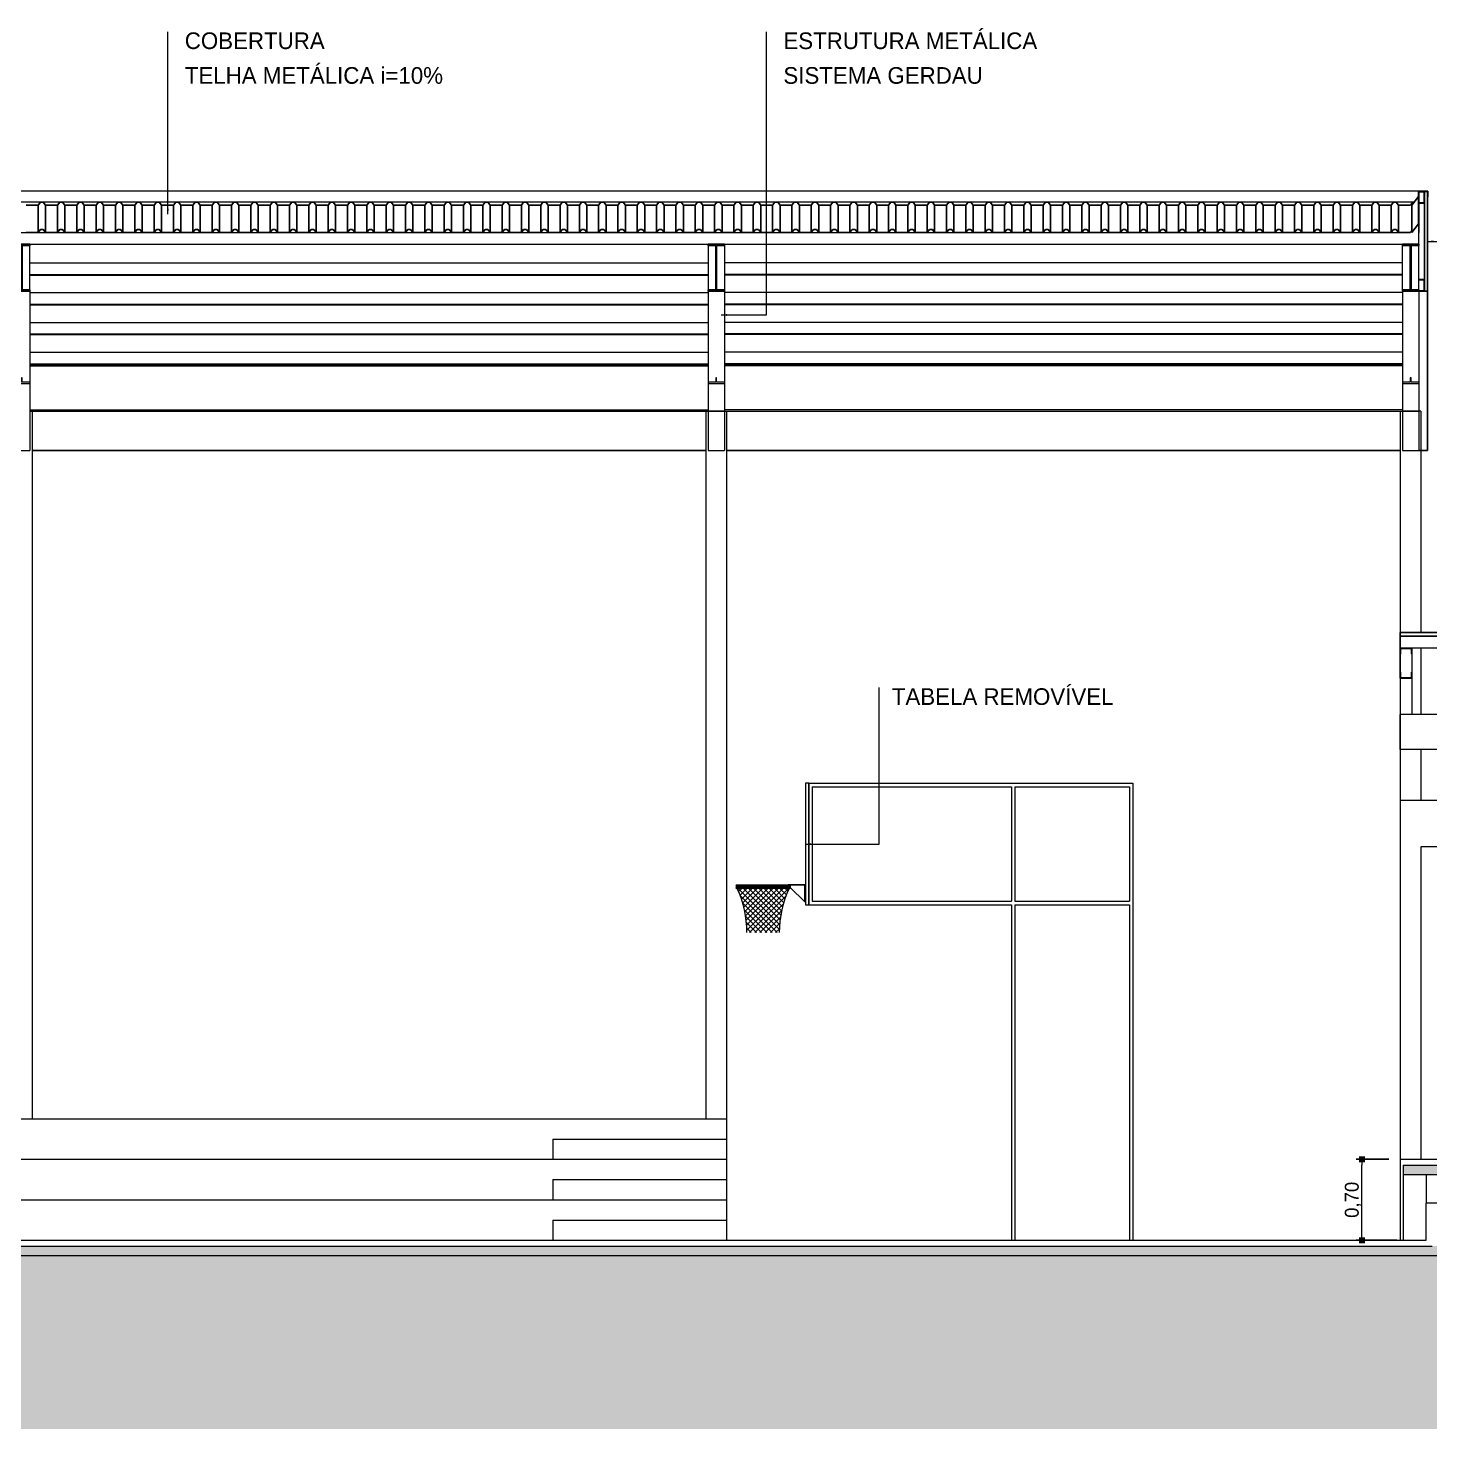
# Model space of a CAD drawing. Header units: millimetres. Extents: x 3006 to 6000, y 1661 to 3774.
# Drawn here: x 3926.74 to 3938.85, y 1769.83 to 1781.94 of the extents above; entities that cross this region are included whole.
import ezdxf

# ---------------------------------------------------------------- set-up
doc = ezdxf.new("R2010")
doc.units = ezdxf.units.MM
doc.header["$LTSCALE"] = 10
doc.linetypes.add('TT3', pattern=[0.25, 0.125, -0.125])
for name, color, linetype, lineweight in [('.10', 200, 'Continuous', 9), ('.10 ultra fina', 240, 'Continuous', 5), ('.15', 150, 'Continuous', 15), ('.25', 70, 'Continuous', 25), ('COTAS', 230, 'Continuous', 15), ('MARCAÇÕES', 230, 'Continuous', 15)]:
    doc.layers.add(name, color=color, linetype=linetype, lineweight=lineweight)
for name, color, linetype in [('.20 hachura', 185, 'Continuous'), ('ARQ-COB-VIS', 213, 'Continuous'), ('ARQ-HTC-CON', 251, 'Continuous'), ('ARQ-STR-MET-PRJ', 8, 'TT3'), ('Escrita', 34, 'Continuous')]:
    doc.layers.add(name, color=color, linetype=linetype)
doc.styles.add('Texto Wilian', font='himalaya.ttf')
doc.dimstyles.new('Cota 1-75 Exter WMJ', dxfattribs={"dimtxt": 0.12, "dimasz": 0.05, "dimexe": 0.05, "dimexo": 0.1, "dimgap": 0.002, "dimtad": 1, "dimzin": 1, "dimtxsty": 'Texto Wilian', "dimblk": 'BOXFILLED', "dimcen": 2.5, "dimclrd": 230, "dimclre": 230, "dimclrt": 104, "dimazin": 0, "dimtfac": 1, "dimtix": 1, "dimtmove": 0, "dimatfit": 3, "dimfxl": 0.3, "dimfxlon": 1, "dimlwd": 20, "dimarcsym": 1})

# ---------------------------------------------------------------- blocks, each defined once
blk = doc.blocks.new('_BoxFilled')
at = {"color": 0, "linetype": 'ByBlock', "lineweight": -2}
blk.add_line((-0.5, 0), (-1, 0), dxfattribs=at)
at = {"color": 0, "linetype": 'ByBlock'}
blk.add_solid([(-0.5, 0.5), (0.5, 0.5), (-0.5, -0.5), (0.5, -0.5)], dxfattribs=at)
blk = doc.blocks.new('*D517')
at = {"layer": 'COTAS', "color": 230, "lineweight": -2, "transparency": 16777216}
for p, q in [((3938.495, 1772.161), (3938.214, 1772.161)), ((3938.564, 1771.461), (3938.214, 1771.461))]:
    blk.add_line(p, q, dxfattribs=at)
at = {"layer": 'COTAS', "color": 230, "linetype": 'Continuous', "lineweight": 20, "transparency": 16777216}
blk.add_line((3938.264, 1771.511), (3938.264, 1772.111), dxfattribs=at)
at = {"layer": 'Defpoints', "color": 0, "transparency": 16777216}
for p in [(3938.264, 1772.161), (3938.595, 1772.161), (3938.82, 1771.461)]:
    blk.add_point(p, dxfattribs=at)
at = {"layer": 'COTAS', "color": 230, "lineweight": 20, "transparency": 16777216, "xscale": 0.05, "yscale": 0.05, "zscale": 0.05}
for p, rotation in [((3938.264, 1772.161), 90), ((3938.264, 1771.461), 270)]:
    blk.add_blockref('_BoxFilled', p, dxfattribs=dict(at, rotation=rotation))
at = {"layer": 'COTAS', "color": 104, "transparency": 16777216, "insert": (3938.187, 1771.811), "char_height": 0.12, "attachment_point": 5, "rotation": 90, "style": 'Texto Wilian'}
blk.add_mtext('0,70', dxfattribs=at)

msp = doc.modelspace()

# ---------------------------------------------------------------- hatches: boundary and pattern name
at = {"layer": '.10 ultra fina', "lineweight": 5}
h = msp.add_hatch(dxfattribs=at)
h.set_pattern_fill('ANSI37', color=240, scale=0.01, style=0)
h.set_pattern_definition([(45, (3831.413302, 1702.465674), (-0.02245064, 0.02245064), []), (135, (3831.413302, 1702.465674), (-0.02245064, -0.02245064), [])])
h.paths.add_polyline_path([(3933.315, 1774.502), (3933.09, 1774.502), (3933.09, 1774.121), (3933.23, 1774.121, -0.110074)])
h.paths.add_polyline_path([(3933.09, 1774.502), (3932.865, 1774.502, -0.110074), (3932.95, 1774.121), (3933.09, 1774.121)])
at = {"layer": '.20 hachura', "true_color": 0xc2a3a3}
h = msp.add_hatch(dxfattribs=at)
h.set_pattern_fill('EARTH', color=253, scale=0.1)
h.set_pattern_definition([(0, (0, -0.45), (0.635, 0.635), [0.635, -0.635]), (0, (0, -0.2119), (0.635, 0.635), [0.635, -0.635]), (0, (0, 0.02625), (0.635, 0.635), [0.635, -0.635]), (90, (0.0794, 0.1056), (-0.635, 0.635), [0.635, -0.635]), (90, (0.3175, 0.1056), (-0.635, 0.635), [0.635, -0.635]), (90, (0.5556, 0.1056), (-0.635, 0.635), [0.635, -0.635])])
h.paths.add_polyline_path([(3960.071, 1769.831), (3960.071, 1771.781), (3957.677, 1771.781), (3956.141, 1771.781), (3956.141, 1773.211), (3954.965, 1773.211), (3954.965, 1773.466), (3954.655, 1773.466), (3954.655, 1773.116), (3953.831, 1773.116), (3953.831, 1772.766), (3953, 1772.766), (3953, 1772.416), (3952.163, 1772.416), (3952.163, 1772.066), (3951.313, 1772.066), (3951.313, 1771.716), (3950.445, 1771.716), (3950.445, 1771.331), (3947.715, 1771.331), (3947.715, 1771.651), (3938.95, 1771.651), (3938.95, 1771.331), (3897.595, 1771.331), (3897.595, 1769.831)])
at = {"layer": 'ARQ-HTC-CON'}
for points in [[(3938.62, 1772.111), (3938.62, 1772.031), (3948.035, 1772.031), (3948.035, 1772.111)], [(3897.595, 1771.411), (3897.595, 1771.331), (3938.95, 1771.331), (3938.95, 1771.411)]]:
    msp.add_hatch(color=256, dxfattribs=at).paths.add_polyline_path(points)

# ---------------------------------------------------------------- linework, layer by layer
at = {"layer": '.10', "color": 200, "lineweight": 9}
for p, q in [((3938.595, 1772.161), (3948.06, 1772.161)), ((3938.595, 1772.161), (3938.595, 1771.461)), ((3938.62, 1772.111), (3948.035, 1772.111)), ((3938.62, 1772.111), (3938.62, 1772.031)), ((3938.62, 1772.031), (3938.62, 1771.461)), ((3938.62, 1772.031), (3948.035, 1772.031)), ((3938.82, 1772.031), (3938.82, 1771.781)), ((3947.835, 1771.781), (3938.82, 1771.781)), ((3938.82, 1771.461), (3938.82, 1771.781)), ((3897.595, 1771.461), (3938.82, 1771.461)), ((3897.595, 1771.411), (3938.87, 1771.411)), ((3897.595, 1771.331), (3938.95, 1771.331))]:
    msp.add_line(p, q, dxfattribs=at)
at = {"layer": '.10 ultra fina', "color": 240, "lineweight": 5}
for p, q in [((3938.753, 1780.527), (3902.617, 1780.527)), ((3938.713, 1780.432), (3902.655, 1780.432)), ((3933.32, 1774.521), (3932.86, 1774.521)), ((3933.325, 1774.531), (3933.325, 1774.511)), ((3933.32, 1774.512), (3932.86, 1774.512)), ((3933.32, 1774.502), (3932.86, 1774.502)), ((3933.325, 1774.511), (3933.45, 1774.386)), ((3908.595, 1772.511), (3932.774, 1772.511)), ((3932.774, 1772.511), (3932.774, 1771.461)), ((3931.274, 1772.336), (3931.274, 1772.161)), ((3931.274, 1772.336), (3932.774, 1772.336)), ((3908.595, 1772.161), (3932.774, 1772.161)), ((3931.274, 1771.986), (3931.274, 1771.811)), ((3931.274, 1771.986), (3932.774, 1771.986)), ((3908.595, 1771.811), (3932.774, 1771.811)), ((3931.274, 1771.636), (3931.274, 1771.461)), ((3931.274, 1771.636), (3932.774, 1771.636))]:
    msp.add_line(p, q, dxfattribs=at)
msp.add_lwpolyline([(3933.305, 1774.531), (3933.305, 1774.536), (3933.455, 1774.536), (3933.455, 1774.386), (3933.45, 1774.386), (3933.45, 1774.531), (3932.86, 1774.531)], dxfattribs=at)
at = {"layer": '.10 ultra fina', "color": 240, "lineweight": 5, "const_width": 0.002}
for points in [[(3932.861, 1774.512), (3932.861, 1774.521)], [(3932.975, 1774.512), (3932.975, 1774.521)], [(3933.032, 1774.512), (3933.032, 1774.521)], [(3933.09, 1774.512), (3933.09, 1774.521)], [(3933.147, 1774.512), (3933.147, 1774.521)], [(3933.205, 1774.512), (3933.205, 1774.521)], [(3933.262, 1774.512), (3933.262, 1774.521)], [(3933.319, 1774.512), (3933.319, 1774.521)]]:
    msp.add_lwpolyline(points, dxfattribs=at)
at = {"layer": '.10 ultra fina', "color": 240, "lineweight": 5}
for centre, radius, start, end in [((3932.86, 1774.526), 0.00476, 90, 270), ((3933.32, 1774.526), 0.00476, 270, 90), ((3932.86, 1774.507), 0.00476, 90, 270), ((3932.052, 1774.121), 0.898, 0, 25.126), ((3934.128, 1774.121), 0.898, 154.874, 180), ((3933.32, 1774.507), 0.00476, 270, 90)]:
    msp.add_arc(centre, radius, start, end, dxfattribs=at)
at = {"layer": '.15', "color": 150, "lineweight": 15}
for p, q in [((3902.615, 1780.17), (3938.615, 1780.17)), ((3938.755, 1780.069), (3938.755, 1780.17)), ((3902.615, 1780.069), (3938.615, 1780.069)), ((3926.755, 1779.675), (3926.755, 1780.058)), ((3932.615, 1780.058), (3932.615, 1779.675)), ((3932.755, 1780.058), (3932.755, 1779.675)), ((3938.615, 1779.675), (3938.615, 1780.058)), ((3938.755, 1779.675), (3938.755, 1780.058)), ((3926.755, 1779.908), (3932.615, 1779.908)), ((3938.615, 1779.908), (3932.755, 1779.908)), ((3926.755, 1779.808), (3932.615, 1779.808)), ((3926.755, 1779.803), (3932.615, 1779.803)), ((3938.615, 1779.808), (3932.755, 1779.808)), ((3938.615, 1779.803), (3932.755, 1779.803)), ((3926.755, 1779.664), (3926.755, 1778.286)), ((3926.755, 1779.651), (3932.615, 1779.651)), ((3932.615, 1779.664), (3932.615, 1778.286)), ((3932.755, 1779.664), (3932.755, 1778.286)), ((3938.615, 1779.651), (3932.755, 1779.651)), ((3938.615, 1779.664), (3938.615, 1778.286)), ((3938.755, 1779.664), (3938.755, 1778.286)), ((3926.755, 1779.551), (3932.615, 1779.551)), ((3926.755, 1779.546), (3932.615, 1779.546)), ((3938.615, 1779.551), (3932.755, 1779.551)), ((3938.615, 1779.546), (3932.755, 1779.546)), ((3926.755, 1779.394), (3932.615, 1779.394)), ((3938.615, 1779.394), (3932.755, 1779.394)), ((3926.755, 1779.294), (3932.615, 1779.294)), ((3926.755, 1779.289), (3932.615, 1779.289)), ((3938.615, 1779.294), (3932.755, 1779.294)), ((3938.615, 1779.289), (3932.755, 1779.289)), ((3926.755, 1779.137), (3932.615, 1779.137)), ((3938.615, 1779.137), (3932.755, 1779.137)), ((3926.755, 1779.037), (3932.615, 1779.037)), ((3926.755, 1779.032), (3932.615, 1779.032)), ((3926.755, 1779.029), (3932.615, 1779.029)), ((3926.755, 1779.018), (3932.615, 1779.018)), ((3938.615, 1779.037), (3932.755, 1779.037)), ((3938.615, 1779.032), (3932.755, 1779.032)), ((3938.615, 1779.029), (3932.755, 1779.029)), ((3938.615, 1779.018), (3932.755, 1779.018)), ((3926.615, 1778.866), (3926.755, 1778.866)), ((3932.615, 1778.866), (3932.755, 1778.866)), ((3938.615, 1778.866), (3938.755, 1778.866)), ((3926.755, 1778.637), (3932.615, 1778.637)), ((3938.615, 1778.637), (3932.755, 1778.637)), ((3926.755, 1778.626), (3932.615, 1778.626)), ((3926.774, 1778.626), (3926.774, 1772.511)), ((3932.595, 1778.626), (3932.595, 1772.511)), ((3932.755, 1778.626), (3938.615, 1778.626)), ((3932.774, 1778.626), (3932.774, 1772.511)), ((3938.595, 1778.626), (3938.595, 1776.004)), ((3938.774, 1778.626), (3938.755, 1778.626)), ((3938.774, 1778.626), (3938.774, 1776.713)), ((3926.615, 1778.286), (3926.755, 1778.286)), ((3932.615, 1778.286), (3932.755, 1778.286)), ((3938.615, 1778.286), (3938.755, 1778.286)), ((3938.595, 1776.579), (3938.595, 1776.683)), ((3947.3, 1776.579), (3938.595, 1776.579)), ((3938.774, 1776.579), (3938.774, 1776.004)), ((3938.595, 1776.37), (3938.595, 1776.529)), ((3938.695, 1776.529), (3938.695, 1776.37)), ((3938.595, 1776.311), (3938.595, 1775.261)), ((3938.695, 1776.32), (3938.695, 1776.004)), ((3947.369, 1776.004), (3938.595, 1776.004)), ((3938.595, 1775.704), (3938.595, 1776.004)), ((3947.369, 1775.704), (3938.595, 1775.704)), ((3938.774, 1775.704), (3938.774, 1775.261)), ((3933.485, 1775.411), (3933.485, 1774.361)), ((3933.485, 1775.411), (3936.285, 1775.411)), ((3933.515, 1775.381), (3933.515, 1774.391)), ((3933.515, 1775.381), (3935.235, 1775.381)), ((3935.235, 1775.381), (3935.235, 1774.391)), ((3935.265, 1775.381), (3935.265, 1774.391)), ((3935.265, 1775.381), (3936.255, 1775.381)), ((3936.255, 1775.381), (3936.255, 1774.391)), ((3936.285, 1775.411), (3936.285, 1771.461)), ((3938.595, 1775.261), (3938.595, 1772.161)), ((3945.869, 1775.261), (3938.595, 1775.261)), ((3938.774, 1774.861), (3938.774, 1772.161)), ((3940.274, 1774.861), (3938.774, 1774.861)), ((3933.485, 1774.361), (3935.235, 1774.361)), ((3933.515, 1774.391), (3935.235, 1774.391)), ((3935.235, 1774.361), (3935.235, 1771.461)), ((3935.265, 1774.391), (3936.255, 1774.391)), ((3935.265, 1774.361), (3936.255, 1774.361)), ((3935.265, 1774.361), (3935.265, 1771.461)), ((3936.255, 1774.361), (3936.255, 1771.461))]:
    msp.add_line(p, q, dxfattribs=at)
for points in [[(3926.755, 1778.877), (3926.688, 1778.877), (3926.688, 1778.915), (3926.681, 1778.915), (3926.681, 1778.877), (3926.615, 1778.877)], [(3932.755, 1778.877), (3932.688, 1778.877), (3932.688, 1778.915), (3932.681, 1778.915), (3932.681, 1778.877), (3932.615, 1778.877)], [(3938.755, 1778.877), (3938.688, 1778.877), (3938.688, 1778.915), (3938.681, 1778.915), (3938.681, 1778.877), (3938.615, 1778.877)]]:
    msp.add_lwpolyline(points, dxfattribs=at)
msp.add_lwpolyline([(3933.485, 1775.411), (3933.455, 1775.411), (3933.455, 1774.361), (3933.485, 1774.361)], close=True, dxfattribs=at)
at = {"layer": '.25', "color": 70, "lineweight": 25}
for p, q in [((3938.694, 1780.407), (3938.753, 1780.483)), ((3938.753, 1780.527), (3938.753, 1780.483)), ((3938.753, 1780.527), (3938.833, 1780.527)), ((3938.753, 1780.483), (3938.753, 1780.297)), ((3938.755, 1780.522), (3938.755, 1780.17)), ((3938.805, 1780.525), (3938.831, 1780.525)), ((3938.831, 1779.664), (3938.831, 1780.525)), ((3938.833, 1780.477), (3938.833, 1780.527)), ((3931.689, 1780.432), (3931.682, 1780.423)), ((3937.701, 1780.432), (3937.694, 1780.423)), ((3937.725, 1780.432), (3937.701, 1780.432)), ((3937.745, 1780.406), (3937.725, 1780.432)), ((3937.789, 1780.406), (3937.745, 1780.406)), ((3937.804, 1780.408), (3937.789, 1780.408)), ((3937.789, 1780.408), (3937.789, 1780.406)), ((3937.804, 1780.406), (3937.804, 1780.408)), ((3937.848, 1780.406), (3937.804, 1780.406)), ((3937.868, 1780.432), (3937.848, 1780.406)), ((3937.892, 1780.432), (3937.868, 1780.432)), ((3937.912, 1780.406), (3937.892, 1780.432)), ((3937.956, 1780.406), (3937.912, 1780.406)), ((3937.971, 1780.408), (3937.956, 1780.408)), ((3937.956, 1780.408), (3937.956, 1780.406)), ((3937.971, 1780.406), (3937.971, 1780.408)), ((3938.015, 1780.406), (3937.971, 1780.406)), ((3938.035, 1780.432), (3938.015, 1780.406)), ((3938.059, 1780.432), (3938.035, 1780.432)), ((3938.079, 1780.406), (3938.059, 1780.432)), ((3938.123, 1780.406), (3938.079, 1780.406)), ((3938.138, 1780.408), (3938.123, 1780.408)), ((3938.123, 1780.408), (3938.123, 1780.406)), ((3938.138, 1780.406), (3938.138, 1780.408)), ((3938.182, 1780.406), (3938.138, 1780.406)), ((3938.202, 1780.432), (3938.182, 1780.406)), ((3938.226, 1780.432), (3938.202, 1780.432)), ((3938.246, 1780.406), (3938.226, 1780.432)), ((3938.29, 1780.406), (3938.246, 1780.406)), ((3938.305, 1780.408), (3938.29, 1780.408)), ((3938.29, 1780.408), (3938.29, 1780.406)), ((3938.305, 1780.406), (3938.305, 1780.408)), ((3938.349, 1780.406), (3938.305, 1780.406)), ((3938.369, 1780.432), (3938.349, 1780.406)), ((3938.393, 1780.432), (3938.369, 1780.432)), ((3938.413, 1780.406), (3938.393, 1780.432)), ((3938.457, 1780.406), (3938.413, 1780.406)), ((3938.472, 1780.408), (3938.457, 1780.408)), ((3938.457, 1780.408), (3938.457, 1780.406)), ((3938.472, 1780.406), (3938.472, 1780.408)), ((3938.516, 1780.406), (3938.472, 1780.406)), ((3938.536, 1780.432), (3938.516, 1780.406)), ((3938.56, 1780.432), (3938.536, 1780.432)), ((3938.58, 1780.406), (3938.56, 1780.432)), ((3938.624, 1780.406), (3938.58, 1780.406)), ((3938.639, 1780.408), (3938.624, 1780.408)), ((3938.624, 1780.408), (3938.624, 1780.406)), ((3938.639, 1780.406), (3938.639, 1780.408)), ((3938.683, 1780.406), (3938.639, 1780.406)), ((3938.703, 1780.432), (3938.683, 1780.406)), ((3938.694, 1780.407), (3938.694, 1780.171)), ((3938.713, 1780.432), (3938.703, 1780.432)), ((3938.805, 1779.664), (3938.805, 1780.427)), ((3938.694, 1780.171), (3938.753, 1780.247)), ((3938.753, 1780.297), (3938.753, 1780.247)), ((3937.701, 1780.196), (3937.694, 1780.186)), ((3937.725, 1780.196), (3937.701, 1780.196)), ((3937.745, 1780.17), (3937.725, 1780.196)), ((3937.789, 1780.17), (3937.745, 1780.17)), ((3937.804, 1780.172), (3937.789, 1780.172)), ((3937.789, 1780.172), (3937.789, 1780.17)), ((3937.804, 1780.17), (3937.804, 1780.172)), ((3937.848, 1780.17), (3937.804, 1780.17)), ((3937.868, 1780.196), (3937.848, 1780.17)), ((3937.892, 1780.196), (3937.868, 1780.196)), ((3937.912, 1780.17), (3937.892, 1780.196)), ((3937.956, 1780.17), (3937.912, 1780.17)), ((3937.971, 1780.172), (3937.956, 1780.172)), ((3937.956, 1780.172), (3937.956, 1780.17)), ((3937.971, 1780.17), (3937.971, 1780.172)), ((3938.015, 1780.17), (3937.971, 1780.17)), ((3938.035, 1780.196), (3938.015, 1780.17)), ((3938.059, 1780.196), (3938.035, 1780.196)), ((3938.079, 1780.17), (3938.059, 1780.196)), ((3938.123, 1780.17), (3938.079, 1780.17)), ((3938.138, 1780.172), (3938.123, 1780.172)), ((3938.123, 1780.172), (3938.123, 1780.17)), ((3938.138, 1780.17), (3938.138, 1780.172)), ((3938.182, 1780.17), (3938.138, 1780.17)), ((3938.202, 1780.196), (3938.182, 1780.17)), ((3938.226, 1780.196), (3938.202, 1780.196)), ((3938.246, 1780.17), (3938.226, 1780.196)), ((3938.29, 1780.17), (3938.246, 1780.17)), ((3938.305, 1780.172), (3938.29, 1780.172)), ((3938.29, 1780.172), (3938.29, 1780.17)), ((3938.305, 1780.17), (3938.305, 1780.172)), ((3938.349, 1780.17), (3938.305, 1780.17)), ((3938.369, 1780.196), (3938.349, 1780.17)), ((3938.393, 1780.196), (3938.369, 1780.196)), ((3938.413, 1780.17), (3938.393, 1780.196)), ((3938.457, 1780.17), (3938.413, 1780.17)), ((3938.472, 1780.172), (3938.457, 1780.172)), ((3938.457, 1780.172), (3938.457, 1780.17)), ((3938.472, 1780.17), (3938.472, 1780.172)), ((3938.516, 1780.17), (3938.472, 1780.17)), ((3938.536, 1780.196), (3938.516, 1780.17)), ((3938.56, 1780.196), (3938.536, 1780.196)), ((3938.58, 1780.17), (3938.56, 1780.196)), ((3938.615, 1780.17), (3938.58, 1780.17)), ((3938.624, 1780.17), (3938.58, 1780.17)), ((3938.639, 1780.172), (3938.624, 1780.172)), ((3938.624, 1780.172), (3938.624, 1780.17)), ((3938.639, 1780.17), (3938.639, 1780.172)), ((3938.683, 1780.17), (3938.639, 1780.17)), ((3938.694, 1780.185), (3938.683, 1780.17)), ((3938.831, 1779.664), (3938.805, 1779.664)), ((3938.831, 1779.664), (3938.831, 1778.286)), ((3938.755, 1778.286), (3938.831, 1778.286)), ((3947.339, 1776.713), (3938.595, 1776.713)), ((3938.595, 1776.683), (3938.595, 1776.713)), ((3947.339, 1776.683), (3938.595, 1776.683))]:
    msp.add_line(p, q, dxfattribs=at)
for points in [[(3938.755, 1780.425), (3938.755, 1780.428), (3938.802, 1780.428), (3938.802, 1780.522), (3938.755, 1780.522), (3938.755, 1780.525), (3938.805, 1780.525), (3938.805, 1780.425)], [(3926.615, 1779.664), (3926.615, 1779.675), (3926.681, 1779.675), (3926.681, 1780.058), (3926.615, 1780.058), (3926.615, 1780.069), (3926.755, 1780.069), (3926.755, 1780.058), (3926.688, 1780.058), (3926.688, 1779.675), (3926.755, 1779.675), (3926.755, 1779.664)], [(3932.615, 1779.664), (3932.615, 1779.675), (3932.681, 1779.675), (3932.681, 1780.058), (3932.615, 1780.058), (3932.615, 1780.069), (3932.755, 1780.069), (3932.755, 1780.058), (3932.688, 1780.058), (3932.688, 1779.675), (3932.755, 1779.675), (3932.755, 1779.664)], [(3938.615, 1779.664), (3938.615, 1779.675), (3938.681, 1779.675), (3938.681, 1780.058), (3938.615, 1780.058), (3938.615, 1780.069), (3938.755, 1780.069), (3938.755, 1780.058), (3938.688, 1780.058), (3938.688, 1779.675), (3938.755, 1779.675), (3938.755, 1779.664)], [(3938.755, 1779.664), (3938.755, 1779.667), (3938.802, 1779.667), (3938.802, 1779.761), (3938.755, 1779.761), (3938.755, 1779.764), (3938.805, 1779.764), (3938.805, 1779.664)], [(3938.595, 1776.529), (3938.598, 1776.529), (3938.598, 1776.576), (3938.692, 1776.576), (3938.692, 1776.529), (3938.695, 1776.529), (3938.695, 1776.579), (3938.595, 1776.579)], [(3938.595, 1776.37), (3938.598, 1776.37), (3938.598, 1776.323), (3938.692, 1776.323), (3938.692, 1776.37), (3938.695, 1776.37), (3938.695, 1776.32), (3938.595, 1776.32)]]:
    msp.add_lwpolyline(points, close=True, dxfattribs=at)
for points in [[(3927.681, 1780.432), (3927.661, 1780.406), (3927.617, 1780.406), (3927.617, 1780.408), (3927.602, 1780.408), (3927.602, 1780.406), (3927.558, 1780.406), (3927.538, 1780.432), (3927.514, 1780.432), (3927.494, 1780.406), (3927.45, 1780.406), (3927.45, 1780.408), (3927.435, 1780.408), (3927.435, 1780.406), (3927.391, 1780.406), (3927.371, 1780.432), (3927.347, 1780.432), (3927.327, 1780.406), (3927.283, 1780.406), (3927.283, 1780.408), (3927.268, 1780.408), (3927.268, 1780.406), (3927.224, 1780.406), (3927.204, 1780.432), (3927.18, 1780.432), (3927.16, 1780.406), (3927.116, 1780.406), (3927.116, 1780.408), (3927.101, 1780.408), (3927.101, 1780.406), (3927.057, 1780.406), (3927.037, 1780.432), (3927.013, 1780.432), (3926.993, 1780.406), (3926.949, 1780.406), (3926.949, 1780.408), (3926.934, 1780.408), (3926.934, 1780.406), (3926.89, 1780.406), (3926.87, 1780.432), (3926.846, 1780.432), (3926.826, 1780.406), (3926.782, 1780.406), (3926.782, 1780.408), (3926.767, 1780.408), (3926.767, 1780.406), (3926.723, 1780.406)], [(3928.683, 1780.432), (3928.663, 1780.406), (3928.619, 1780.406), (3928.619, 1780.408), (3928.604, 1780.408), (3928.604, 1780.406), (3928.56, 1780.406), (3928.54, 1780.432), (3928.516, 1780.432), (3928.496, 1780.406), (3928.452, 1780.406), (3928.452, 1780.408), (3928.437, 1780.408), (3928.437, 1780.406), (3928.393, 1780.406), (3928.373, 1780.432), (3928.349, 1780.432), (3928.329, 1780.406), (3928.285, 1780.406), (3928.285, 1780.408), (3928.27, 1780.408), (3928.27, 1780.406), (3928.226, 1780.406), (3928.206, 1780.432), (3928.182, 1780.432), (3928.162, 1780.406), (3928.118, 1780.406), (3928.118, 1780.408), (3928.103, 1780.408), (3928.103, 1780.406), (3928.059, 1780.406), (3928.039, 1780.432), (3928.015, 1780.432), (3927.995, 1780.406), (3927.951, 1780.406), (3927.951, 1780.408), (3927.936, 1780.408), (3927.936, 1780.406), (3927.892, 1780.406), (3927.872, 1780.432), (3927.848, 1780.432), (3927.828, 1780.406), (3927.784, 1780.406), (3927.784, 1780.408), (3927.769, 1780.408), (3927.769, 1780.406), (3927.725, 1780.406), (3927.705, 1780.432), (3927.681, 1780.432), (3927.674, 1780.423)], [(3929.685, 1780.432), (3929.665, 1780.406), (3929.621, 1780.406), (3929.621, 1780.408), (3929.606, 1780.408), (3929.606, 1780.406), (3929.562, 1780.406), (3929.542, 1780.432), (3929.518, 1780.432), (3929.498, 1780.406), (3929.454, 1780.406), (3929.454, 1780.408), (3929.439, 1780.408), (3929.439, 1780.406), (3929.395, 1780.406), (3929.375, 1780.432), (3929.351, 1780.432), (3929.331, 1780.406), (3929.287, 1780.406), (3929.287, 1780.408), (3929.272, 1780.408), (3929.272, 1780.406), (3929.228, 1780.406), (3929.208, 1780.432), (3929.184, 1780.432), (3929.164, 1780.406), (3929.12, 1780.406), (3929.12, 1780.408), (3929.105, 1780.408), (3929.105, 1780.406), (3929.061, 1780.406), (3929.041, 1780.432), (3929.017, 1780.432), (3928.997, 1780.406), (3928.953, 1780.406), (3928.953, 1780.408), (3928.938, 1780.408), (3928.938, 1780.406), (3928.894, 1780.406), (3928.874, 1780.432), (3928.85, 1780.432), (3928.83, 1780.406), (3928.786, 1780.406), (3928.786, 1780.408), (3928.771, 1780.408), (3928.771, 1780.406), (3928.727, 1780.406), (3928.707, 1780.432), (3928.683, 1780.432), (3928.676, 1780.423)], [(3930.687, 1780.432), (3930.667, 1780.406), (3930.623, 1780.406), (3930.623, 1780.408), (3930.608, 1780.408), (3930.608, 1780.406), (3930.564, 1780.406), (3930.544, 1780.432), (3930.52, 1780.432), (3930.5, 1780.406), (3930.456, 1780.406), (3930.456, 1780.408), (3930.441, 1780.408), (3930.441, 1780.406), (3930.397, 1780.406), (3930.377, 1780.432), (3930.353, 1780.432), (3930.333, 1780.406), (3930.289, 1780.406), (3930.289, 1780.408), (3930.274, 1780.408), (3930.274, 1780.406), (3930.23, 1780.406), (3930.21, 1780.432), (3930.186, 1780.432), (3930.166, 1780.406), (3930.122, 1780.406), (3930.122, 1780.408), (3930.107, 1780.408), (3930.107, 1780.406), (3930.063, 1780.406), (3930.043, 1780.432), (3930.019, 1780.432), (3929.999, 1780.406), (3929.955, 1780.406), (3929.955, 1780.408), (3929.94, 1780.408), (3929.94, 1780.406), (3929.896, 1780.406), (3929.876, 1780.432), (3929.852, 1780.432), (3929.832, 1780.406), (3929.788, 1780.406), (3929.788, 1780.408), (3929.773, 1780.408), (3929.773, 1780.406), (3929.729, 1780.406), (3929.709, 1780.432), (3929.685, 1780.432), (3929.678, 1780.423)], [(3931.713, 1780.432), (3931.689, 1780.432), (3931.669, 1780.406), (3931.625, 1780.406), (3931.625, 1780.408), (3931.61, 1780.408), (3931.61, 1780.406), (3931.566, 1780.406), (3931.546, 1780.432), (3931.522, 1780.432), (3931.502, 1780.406), (3931.458, 1780.406), (3931.458, 1780.408), (3931.443, 1780.408), (3931.443, 1780.406), (3931.399, 1780.406), (3931.379, 1780.432), (3931.355, 1780.432), (3931.335, 1780.406), (3931.291, 1780.406), (3931.291, 1780.408), (3931.276, 1780.408), (3931.276, 1780.406), (3931.232, 1780.406), (3931.212, 1780.432), (3931.188, 1780.432), (3931.168, 1780.406), (3931.124, 1780.406), (3931.124, 1780.408), (3931.109, 1780.408), (3931.109, 1780.406), (3931.065, 1780.406), (3931.045, 1780.432), (3931.021, 1780.432), (3931.001, 1780.406), (3930.957, 1780.406), (3930.957, 1780.408), (3930.942, 1780.408), (3930.942, 1780.406), (3930.898, 1780.406), (3930.878, 1780.432), (3930.854, 1780.432), (3930.834, 1780.406), (3930.79, 1780.406), (3930.79, 1780.408), (3930.775, 1780.408), (3930.775, 1780.406), (3930.731, 1780.406), (3930.711, 1780.432), (3930.687, 1780.432), (3930.68, 1780.423)], [(3932.691, 1780.432), (3932.671, 1780.406), (3932.627, 1780.406), (3932.627, 1780.408), (3932.612, 1780.408), (3932.612, 1780.406), (3932.568, 1780.406), (3932.548, 1780.432), (3932.524, 1780.432), (3932.504, 1780.406), (3932.46, 1780.406), (3932.46, 1780.408), (3932.445, 1780.408), (3932.445, 1780.406), (3932.401, 1780.406), (3932.381, 1780.432), (3932.357, 1780.432), (3932.337, 1780.406), (3932.293, 1780.406), (3932.293, 1780.408), (3932.278, 1780.408), (3932.278, 1780.406), (3932.234, 1780.406), (3932.214, 1780.432), (3932.19, 1780.432), (3932.17, 1780.406), (3932.126, 1780.406), (3932.126, 1780.408), (3932.111, 1780.408), (3932.111, 1780.406), (3932.067, 1780.406), (3932.047, 1780.432), (3932.023, 1780.432), (3932.003, 1780.406), (3931.959, 1780.406), (3931.959, 1780.408), (3931.944, 1780.408), (3931.944, 1780.406), (3931.9, 1780.406), (3931.88, 1780.432), (3931.856, 1780.432), (3931.836, 1780.406), (3931.792, 1780.406), (3931.792, 1780.408), (3931.777, 1780.408), (3931.777, 1780.406), (3931.733, 1780.406), (3931.713, 1780.432)], [(3933.693, 1780.432), (3933.673, 1780.406), (3933.629, 1780.406), (3933.629, 1780.408), (3933.614, 1780.408), (3933.614, 1780.406), (3933.57, 1780.406), (3933.55, 1780.432), (3933.526, 1780.432), (3933.506, 1780.406), (3933.462, 1780.406), (3933.462, 1780.408), (3933.447, 1780.408), (3933.447, 1780.406), (3933.403, 1780.406), (3933.383, 1780.432), (3933.359, 1780.432), (3933.339, 1780.406), (3933.295, 1780.406), (3933.295, 1780.408), (3933.28, 1780.408), (3933.28, 1780.406), (3933.236, 1780.406), (3933.216, 1780.432), (3933.192, 1780.432), (3933.172, 1780.406), (3933.128, 1780.406), (3933.128, 1780.408), (3933.113, 1780.408), (3933.113, 1780.406), (3933.069, 1780.406), (3933.049, 1780.432), (3933.025, 1780.432), (3933.005, 1780.406), (3932.961, 1780.406), (3932.961, 1780.408), (3932.946, 1780.408), (3932.946, 1780.406), (3932.902, 1780.406), (3932.882, 1780.432), (3932.858, 1780.432), (3932.838, 1780.406), (3932.794, 1780.406), (3932.794, 1780.408), (3932.779, 1780.408), (3932.779, 1780.406), (3932.735, 1780.406), (3932.715, 1780.432), (3932.691, 1780.432), (3932.684, 1780.423)], [(3934.695, 1780.432), (3934.675, 1780.406), (3934.631, 1780.406), (3934.631, 1780.408), (3934.616, 1780.408), (3934.616, 1780.406), (3934.572, 1780.406), (3934.552, 1780.432), (3934.528, 1780.432), (3934.508, 1780.406), (3934.464, 1780.406), (3934.464, 1780.408), (3934.449, 1780.408), (3934.449, 1780.406), (3934.405, 1780.406), (3934.385, 1780.432), (3934.361, 1780.432), (3934.341, 1780.406), (3934.297, 1780.406), (3934.297, 1780.408), (3934.282, 1780.408), (3934.282, 1780.406), (3934.238, 1780.406), (3934.218, 1780.432), (3934.194, 1780.432), (3934.174, 1780.406), (3934.13, 1780.406), (3934.13, 1780.408), (3934.115, 1780.408), (3934.115, 1780.406), (3934.071, 1780.406), (3934.051, 1780.432), (3934.027, 1780.432), (3934.007, 1780.406), (3933.963, 1780.406), (3933.963, 1780.408), (3933.948, 1780.408), (3933.948, 1780.406), (3933.904, 1780.406), (3933.884, 1780.432), (3933.86, 1780.432), (3933.84, 1780.406), (3933.796, 1780.406), (3933.796, 1780.408), (3933.781, 1780.408), (3933.781, 1780.406), (3933.737, 1780.406), (3933.717, 1780.432), (3933.693, 1780.432), (3933.686, 1780.423)], [(3935.697, 1780.432), (3935.677, 1780.406), (3935.633, 1780.406), (3935.633, 1780.408), (3935.618, 1780.408), (3935.618, 1780.406), (3935.574, 1780.406), (3935.554, 1780.432), (3935.53, 1780.432), (3935.51, 1780.406), (3935.466, 1780.406), (3935.466, 1780.408), (3935.451, 1780.408), (3935.451, 1780.406), (3935.407, 1780.406), (3935.387, 1780.432), (3935.363, 1780.432), (3935.343, 1780.406), (3935.299, 1780.406), (3935.299, 1780.408), (3935.284, 1780.408), (3935.284, 1780.406), (3935.24, 1780.406), (3935.22, 1780.432), (3935.196, 1780.432), (3935.176, 1780.406), (3935.132, 1780.406), (3935.132, 1780.408), (3935.117, 1780.408), (3935.117, 1780.406), (3935.073, 1780.406), (3935.053, 1780.432), (3935.029, 1780.432), (3935.009, 1780.406), (3934.965, 1780.406), (3934.965, 1780.408), (3934.95, 1780.408), (3934.95, 1780.406), (3934.906, 1780.406), (3934.886, 1780.432), (3934.862, 1780.432), (3934.842, 1780.406), (3934.798, 1780.406), (3934.798, 1780.408), (3934.783, 1780.408), (3934.783, 1780.406), (3934.739, 1780.406), (3934.719, 1780.432), (3934.695, 1780.432), (3934.688, 1780.423)], [(3936.699, 1780.432), (3936.679, 1780.406), (3936.635, 1780.406), (3936.635, 1780.408), (3936.62, 1780.408), (3936.62, 1780.406), (3936.576, 1780.406), (3936.556, 1780.432), (3936.532, 1780.432), (3936.512, 1780.406), (3936.468, 1780.406), (3936.468, 1780.408), (3936.453, 1780.408), (3936.453, 1780.406), (3936.409, 1780.406), (3936.389, 1780.432), (3936.365, 1780.432), (3936.345, 1780.406), (3936.301, 1780.406), (3936.301, 1780.408), (3936.286, 1780.408), (3936.286, 1780.406), (3936.242, 1780.406), (3936.222, 1780.432), (3936.198, 1780.432), (3936.178, 1780.406), (3936.134, 1780.406), (3936.134, 1780.408), (3936.119, 1780.408), (3936.119, 1780.406), (3936.075, 1780.406), (3936.055, 1780.432), (3936.031, 1780.432), (3936.011, 1780.406), (3935.967, 1780.406), (3935.967, 1780.408), (3935.952, 1780.408), (3935.952, 1780.406), (3935.908, 1780.406), (3935.888, 1780.432), (3935.864, 1780.432), (3935.844, 1780.406), (3935.8, 1780.406), (3935.8, 1780.408), (3935.785, 1780.408), (3935.785, 1780.406), (3935.741, 1780.406), (3935.721, 1780.432), (3935.697, 1780.432), (3935.69, 1780.423)], [(3937.701, 1780.432), (3937.681, 1780.406), (3937.637, 1780.406), (3937.637, 1780.408), (3937.622, 1780.408), (3937.622, 1780.406), (3937.578, 1780.406), (3937.558, 1780.432), (3937.534, 1780.432), (3937.514, 1780.406), (3937.47, 1780.406), (3937.47, 1780.408), (3937.455, 1780.408), (3937.455, 1780.406), (3937.411, 1780.406), (3937.391, 1780.432), (3937.367, 1780.432), (3937.347, 1780.406), (3937.303, 1780.406), (3937.303, 1780.408), (3937.288, 1780.408), (3937.288, 1780.406), (3937.244, 1780.406), (3937.224, 1780.432), (3937.2, 1780.432), (3937.18, 1780.406), (3937.136, 1780.406), (3937.136, 1780.408), (3937.121, 1780.408), (3937.121, 1780.406), (3937.077, 1780.406), (3937.057, 1780.432), (3937.033, 1780.432), (3937.013, 1780.406), (3936.969, 1780.406), (3936.969, 1780.408), (3936.954, 1780.408), (3936.954, 1780.406), (3936.91, 1780.406), (3936.89, 1780.432), (3936.866, 1780.432), (3936.846, 1780.406), (3936.802, 1780.406), (3936.802, 1780.408), (3936.787, 1780.408), (3936.787, 1780.406), (3936.743, 1780.406), (3936.723, 1780.432), (3936.699, 1780.432), (3936.692, 1780.423)], [(3927.681, 1780.196), (3927.661, 1780.17), (3927.617, 1780.17), (3927.617, 1780.172), (3927.602, 1780.172), (3927.602, 1780.17), (3927.558, 1780.17), (3927.538, 1780.196), (3927.514, 1780.196), (3927.494, 1780.17), (3927.45, 1780.17), (3927.45, 1780.172), (3927.435, 1780.172), (3927.435, 1780.17), (3927.391, 1780.17), (3927.371, 1780.196), (3927.347, 1780.196), (3927.327, 1780.17), (3927.283, 1780.17), (3927.283, 1780.172), (3927.268, 1780.172), (3927.268, 1780.17), (3927.224, 1780.17), (3927.204, 1780.196), (3927.18, 1780.196), (3927.16, 1780.17), (3927.116, 1780.17), (3927.116, 1780.172), (3927.101, 1780.172), (3927.101, 1780.17), (3927.057, 1780.17), (3927.037, 1780.196), (3927.013, 1780.196), (3926.993, 1780.17), (3926.949, 1780.17), (3926.949, 1780.172), (3926.934, 1780.172), (3926.934, 1780.17), (3926.89, 1780.17), (3926.87, 1780.196), (3926.846, 1780.196), (3926.826, 1780.17), (3926.782, 1780.17), (3926.782, 1780.172), (3926.767, 1780.172), (3926.767, 1780.17), (3926.723, 1780.17)], [(3928.683, 1780.196), (3928.663, 1780.17), (3928.619, 1780.17), (3928.619, 1780.172), (3928.604, 1780.172), (3928.604, 1780.17), (3928.56, 1780.17), (3928.54, 1780.196), (3928.516, 1780.196), (3928.496, 1780.17), (3928.452, 1780.17), (3928.452, 1780.172), (3928.437, 1780.172), (3928.437, 1780.17), (3928.393, 1780.17), (3928.373, 1780.196), (3928.349, 1780.196), (3928.329, 1780.17), (3928.285, 1780.17), (3928.285, 1780.172), (3928.27, 1780.172), (3928.27, 1780.17), (3928.226, 1780.17), (3928.206, 1780.196), (3928.182, 1780.196), (3928.162, 1780.17), (3928.118, 1780.17), (3928.118, 1780.172), (3928.103, 1780.172), (3928.103, 1780.17), (3928.059, 1780.17), (3928.039, 1780.196), (3928.015, 1780.196), (3927.995, 1780.17), (3927.951, 1780.17), (3927.951, 1780.172), (3927.936, 1780.172), (3927.936, 1780.17), (3927.892, 1780.17), (3927.872, 1780.196), (3927.848, 1780.196), (3927.828, 1780.17), (3927.784, 1780.17), (3927.784, 1780.172), (3927.769, 1780.172), (3927.769, 1780.17), (3927.725, 1780.17), (3927.705, 1780.196), (3927.681, 1780.196), (3927.674, 1780.186)], [(3929.685, 1780.196), (3929.665, 1780.17), (3929.621, 1780.17), (3929.621, 1780.172), (3929.606, 1780.172), (3929.606, 1780.17), (3929.562, 1780.17), (3929.542, 1780.196), (3929.518, 1780.196), (3929.498, 1780.17), (3929.454, 1780.17), (3929.454, 1780.172), (3929.439, 1780.172), (3929.439, 1780.17), (3929.395, 1780.17), (3929.375, 1780.196), (3929.351, 1780.196), (3929.331, 1780.17), (3929.287, 1780.17), (3929.287, 1780.172), (3929.272, 1780.172), (3929.272, 1780.17), (3929.228, 1780.17), (3929.208, 1780.196), (3929.184, 1780.196), (3929.164, 1780.17), (3929.12, 1780.17), (3929.12, 1780.172), (3929.105, 1780.172), (3929.105, 1780.17), (3929.061, 1780.17), (3929.041, 1780.196), (3929.017, 1780.196), (3928.997, 1780.17), (3928.953, 1780.17), (3928.953, 1780.172), (3928.938, 1780.172), (3928.938, 1780.17), (3928.894, 1780.17), (3928.874, 1780.196), (3928.85, 1780.196), (3928.83, 1780.17), (3928.786, 1780.17), (3928.786, 1780.172), (3928.771, 1780.172), (3928.771, 1780.17), (3928.727, 1780.17), (3928.707, 1780.196), (3928.683, 1780.196), (3928.676, 1780.186)], [(3930.687, 1780.196), (3930.667, 1780.17), (3930.623, 1780.17), (3930.623, 1780.172), (3930.608, 1780.172), (3930.608, 1780.17), (3930.564, 1780.17), (3930.544, 1780.196), (3930.52, 1780.196), (3930.5, 1780.17), (3930.456, 1780.17), (3930.456, 1780.172), (3930.441, 1780.172), (3930.441, 1780.17), (3930.397, 1780.17), (3930.377, 1780.196), (3930.353, 1780.196), (3930.333, 1780.17), (3930.289, 1780.17), (3930.289, 1780.172), (3930.274, 1780.172), (3930.274, 1780.17), (3930.23, 1780.17), (3930.21, 1780.196), (3930.186, 1780.196), (3930.166, 1780.17), (3930.122, 1780.17), (3930.122, 1780.172), (3930.107, 1780.172), (3930.107, 1780.17), (3930.063, 1780.17), (3930.043, 1780.196), (3930.019, 1780.196), (3929.999, 1780.17), (3929.955, 1780.17), (3929.955, 1780.172), (3929.94, 1780.172), (3929.94, 1780.17), (3929.896, 1780.17), (3929.876, 1780.196), (3929.852, 1780.196), (3929.832, 1780.17), (3929.788, 1780.17), (3929.788, 1780.172), (3929.773, 1780.172), (3929.773, 1780.17), (3929.729, 1780.17), (3929.709, 1780.196), (3929.685, 1780.196), (3929.678, 1780.186)], [(3931.689, 1780.196), (3931.669, 1780.17), (3931.625, 1780.17), (3931.625, 1780.172), (3931.61, 1780.172), (3931.61, 1780.17), (3931.566, 1780.17), (3931.546, 1780.196), (3931.522, 1780.196), (3931.502, 1780.17), (3931.458, 1780.17), (3931.458, 1780.172), (3931.443, 1780.172), (3931.443, 1780.17), (3931.399, 1780.17), (3931.379, 1780.196), (3931.355, 1780.196), (3931.335, 1780.17), (3931.291, 1780.17), (3931.291, 1780.172), (3931.276, 1780.172), (3931.276, 1780.17), (3931.232, 1780.17), (3931.212, 1780.196), (3931.188, 1780.196), (3931.168, 1780.17), (3931.124, 1780.17), (3931.124, 1780.172), (3931.109, 1780.172), (3931.109, 1780.17), (3931.065, 1780.17), (3931.045, 1780.196), (3931.021, 1780.196), (3931.001, 1780.17), (3930.957, 1780.17), (3930.957, 1780.172), (3930.942, 1780.172), (3930.942, 1780.17), (3930.898, 1780.17), (3930.878, 1780.196), (3930.854, 1780.196), (3930.834, 1780.17), (3930.79, 1780.17), (3930.79, 1780.172), (3930.775, 1780.172), (3930.775, 1780.17), (3930.731, 1780.17), (3930.711, 1780.196), (3930.687, 1780.196), (3930.68, 1780.186)], [(3932.691, 1780.196), (3932.671, 1780.17), (3932.627, 1780.17), (3932.627, 1780.172), (3932.612, 1780.172), (3932.612, 1780.17), (3932.568, 1780.17), (3932.548, 1780.196), (3932.524, 1780.196), (3932.504, 1780.17), (3932.46, 1780.17), (3932.46, 1780.172), (3932.445, 1780.172), (3932.445, 1780.17), (3932.401, 1780.17), (3932.381, 1780.196), (3932.357, 1780.196), (3932.337, 1780.17), (3932.293, 1780.17), (3932.293, 1780.172), (3932.278, 1780.172), (3932.278, 1780.17), (3932.234, 1780.17), (3932.214, 1780.196), (3932.19, 1780.196), (3932.17, 1780.17), (3932.126, 1780.17), (3932.126, 1780.172), (3932.111, 1780.172), (3932.111, 1780.17), (3932.067, 1780.17), (3932.047, 1780.196), (3932.023, 1780.196), (3932.003, 1780.17), (3931.959, 1780.17), (3931.959, 1780.172), (3931.944, 1780.172), (3931.944, 1780.17), (3931.9, 1780.17), (3931.88, 1780.196), (3931.856, 1780.196), (3931.836, 1780.17), (3931.792, 1780.17), (3931.792, 1780.172), (3931.777, 1780.172), (3931.777, 1780.17), (3931.733, 1780.17), (3931.713, 1780.196), (3931.689, 1780.196), (3931.682, 1780.186)], [(3933.693, 1780.196), (3933.673, 1780.17), (3933.629, 1780.17), (3933.629, 1780.172), (3933.614, 1780.172), (3933.614, 1780.17), (3933.57, 1780.17), (3933.55, 1780.196), (3933.526, 1780.196), (3933.506, 1780.17), (3933.462, 1780.17), (3933.462, 1780.172), (3933.447, 1780.172), (3933.447, 1780.17), (3933.403, 1780.17), (3933.383, 1780.196), (3933.359, 1780.196), (3933.339, 1780.17), (3933.295, 1780.17), (3933.295, 1780.172), (3933.28, 1780.172), (3933.28, 1780.17), (3933.236, 1780.17), (3933.216, 1780.196), (3933.192, 1780.196), (3933.172, 1780.17), (3933.128, 1780.17), (3933.128, 1780.172), (3933.113, 1780.172), (3933.113, 1780.17), (3933.069, 1780.17), (3933.049, 1780.196), (3933.025, 1780.196), (3933.005, 1780.17), (3932.961, 1780.17), (3932.961, 1780.172), (3932.946, 1780.172), (3932.946, 1780.17), (3932.902, 1780.17), (3932.882, 1780.196), (3932.858, 1780.196), (3932.838, 1780.17), (3932.794, 1780.17), (3932.794, 1780.172), (3932.779, 1780.172), (3932.779, 1780.17), (3932.735, 1780.17), (3932.715, 1780.196), (3932.691, 1780.196), (3932.684, 1780.186)], [(3934.695, 1780.196), (3934.675, 1780.17), (3934.631, 1780.17), (3934.631, 1780.172), (3934.616, 1780.172), (3934.616, 1780.17), (3934.572, 1780.17), (3934.552, 1780.196), (3934.528, 1780.196), (3934.508, 1780.17), (3934.464, 1780.17), (3934.464, 1780.172), (3934.449, 1780.172), (3934.449, 1780.17), (3934.405, 1780.17), (3934.385, 1780.196), (3934.361, 1780.196), (3934.341, 1780.17), (3934.297, 1780.17), (3934.297, 1780.172), (3934.282, 1780.172), (3934.282, 1780.17), (3934.238, 1780.17), (3934.218, 1780.196), (3934.194, 1780.196), (3934.174, 1780.17), (3934.13, 1780.17), (3934.13, 1780.172), (3934.115, 1780.172), (3934.115, 1780.17), (3934.071, 1780.17), (3934.051, 1780.196), (3934.027, 1780.196), (3934.007, 1780.17), (3933.963, 1780.17), (3933.963, 1780.172), (3933.948, 1780.172), (3933.948, 1780.17), (3933.904, 1780.17), (3933.884, 1780.196), (3933.86, 1780.196), (3933.84, 1780.17), (3933.796, 1780.17), (3933.796, 1780.172), (3933.781, 1780.172), (3933.781, 1780.17), (3933.737, 1780.17), (3933.717, 1780.196), (3933.693, 1780.196), (3933.686, 1780.186)], [(3935.697, 1780.196), (3935.677, 1780.17), (3935.633, 1780.17), (3935.633, 1780.172), (3935.618, 1780.172), (3935.618, 1780.17), (3935.574, 1780.17), (3935.554, 1780.196), (3935.53, 1780.196), (3935.51, 1780.17), (3935.466, 1780.17), (3935.466, 1780.172), (3935.451, 1780.172), (3935.451, 1780.17), (3935.407, 1780.17), (3935.387, 1780.196), (3935.363, 1780.196), (3935.343, 1780.17), (3935.299, 1780.17), (3935.299, 1780.172), (3935.284, 1780.172), (3935.284, 1780.17), (3935.24, 1780.17), (3935.22, 1780.196), (3935.196, 1780.196), (3935.176, 1780.17), (3935.132, 1780.17), (3935.132, 1780.172), (3935.117, 1780.172), (3935.117, 1780.17), (3935.073, 1780.17), (3935.053, 1780.196), (3935.029, 1780.196), (3935.009, 1780.17), (3934.965, 1780.17), (3934.965, 1780.172), (3934.95, 1780.172), (3934.95, 1780.17), (3934.906, 1780.17), (3934.886, 1780.196), (3934.862, 1780.196), (3934.842, 1780.17), (3934.798, 1780.17), (3934.798, 1780.172), (3934.783, 1780.172), (3934.783, 1780.17), (3934.739, 1780.17), (3934.719, 1780.196), (3934.695, 1780.196), (3934.688, 1780.186)], [(3936.699, 1780.196), (3936.679, 1780.17), (3936.635, 1780.17), (3936.635, 1780.172), (3936.62, 1780.172), (3936.62, 1780.17), (3936.576, 1780.17), (3936.556, 1780.196), (3936.532, 1780.196), (3936.512, 1780.17), (3936.468, 1780.17), (3936.468, 1780.172), (3936.453, 1780.172), (3936.453, 1780.17), (3936.409, 1780.17), (3936.389, 1780.196), (3936.365, 1780.196), (3936.345, 1780.17), (3936.301, 1780.17), (3936.301, 1780.172), (3936.286, 1780.172), (3936.286, 1780.17), (3936.242, 1780.17), (3936.222, 1780.196), (3936.198, 1780.196), (3936.178, 1780.17), (3936.134, 1780.17), (3936.134, 1780.172), (3936.119, 1780.172), (3936.119, 1780.17), (3936.075, 1780.17), (3936.055, 1780.196), (3936.031, 1780.196), (3936.011, 1780.17), (3935.967, 1780.17), (3935.967, 1780.172), (3935.952, 1780.172), (3935.952, 1780.17), (3935.908, 1780.17), (3935.888, 1780.196), (3935.864, 1780.196), (3935.844, 1780.17), (3935.8, 1780.17), (3935.8, 1780.172), (3935.785, 1780.172), (3935.785, 1780.17), (3935.741, 1780.17), (3935.721, 1780.196), (3935.697, 1780.196), (3935.69, 1780.186)], [(3937.701, 1780.196), (3937.681, 1780.17), (3937.637, 1780.17), (3937.637, 1780.172), (3937.622, 1780.172), (3937.622, 1780.17), (3937.578, 1780.17), (3937.558, 1780.196), (3937.534, 1780.196), (3937.514, 1780.17), (3937.47, 1780.17), (3937.47, 1780.172), (3937.455, 1780.172), (3937.455, 1780.17), (3937.411, 1780.17), (3937.391, 1780.196), (3937.367, 1780.196), (3937.347, 1780.17), (3937.303, 1780.17), (3937.303, 1780.172), (3937.288, 1780.172), (3937.288, 1780.17), (3937.244, 1780.17), (3937.224, 1780.196), (3937.2, 1780.196), (3937.18, 1780.17), (3937.136, 1780.17), (3937.136, 1780.172), (3937.121, 1780.172), (3937.121, 1780.17), (3937.077, 1780.17), (3937.057, 1780.196), (3937.033, 1780.196), (3937.013, 1780.17), (3936.969, 1780.17), (3936.969, 1780.172), (3936.954, 1780.172), (3936.954, 1780.17), (3936.91, 1780.17), (3936.89, 1780.196), (3936.866, 1780.196), (3936.846, 1780.17), (3936.802, 1780.17), (3936.802, 1780.172), (3936.787, 1780.172), (3936.787, 1780.17), (3936.743, 1780.17), (3936.723, 1780.196), (3936.699, 1780.196), (3936.692, 1780.186)]]:
    msp.add_lwpolyline(points, dxfattribs=at)
at = {"layer": 'ARQ-COB-VIS', "color": 8}
for p, q in [((3926.826, 1780.406), (3926.826, 1780.17)), ((3926.89, 1780.406), (3926.89, 1780.17)), ((3926.993, 1780.406), (3926.993, 1780.17)), ((3927.057, 1780.406), (3927.057, 1780.17)), ((3927.16, 1780.406), (3927.16, 1780.17)), ((3927.224, 1780.406), (3927.224, 1780.17)), ((3927.327, 1780.406), (3927.327, 1780.17)), ((3927.391, 1780.406), (3927.391, 1780.17)), ((3927.494, 1780.406), (3927.494, 1780.17)), ((3927.558, 1780.406), (3927.558, 1780.17)), ((3927.661, 1780.406), (3927.661, 1780.17)), ((3927.725, 1780.406), (3927.725, 1780.17)), ((3927.828, 1780.406), (3927.828, 1780.17)), ((3927.892, 1780.406), (3927.892, 1780.17)), ((3927.995, 1780.406), (3927.995, 1780.17)), ((3928.059, 1780.406), (3928.059, 1780.17)), ((3928.162, 1780.406), (3928.162, 1780.17)), ((3928.226, 1780.406), (3928.226, 1780.17)), ((3928.329, 1780.406), (3928.329, 1780.17)), ((3928.393, 1780.406), (3928.393, 1780.17)), ((3928.496, 1780.406), (3928.496, 1780.17)), ((3928.56, 1780.406), (3928.56, 1780.17)), ((3928.663, 1780.406), (3928.663, 1780.17)), ((3928.727, 1780.406), (3928.727, 1780.17)), ((3928.83, 1780.406), (3928.83, 1780.17)), ((3928.894, 1780.406), (3928.894, 1780.17)), ((3928.997, 1780.406), (3928.997, 1780.17)), ((3929.061, 1780.406), (3929.061, 1780.17)), ((3929.164, 1780.406), (3929.164, 1780.17)), ((3929.228, 1780.406), (3929.228, 1780.17)), ((3929.331, 1780.406), (3929.331, 1780.17)), ((3929.395, 1780.406), (3929.395, 1780.17)), ((3929.498, 1780.406), (3929.498, 1780.17)), ((3929.562, 1780.406), (3929.562, 1780.17)), ((3929.665, 1780.406), (3929.665, 1780.17)), ((3929.729, 1780.406), (3929.729, 1780.17)), ((3929.832, 1780.406), (3929.832, 1780.17)), ((3929.896, 1780.406), (3929.896, 1780.17)), ((3929.999, 1780.406), (3929.999, 1780.17)), ((3930.063, 1780.406), (3930.063, 1780.17)), ((3930.166, 1780.406), (3930.166, 1780.17)), ((3930.23, 1780.406), (3930.23, 1780.17)), ((3930.333, 1780.406), (3930.333, 1780.17)), ((3930.397, 1780.406), (3930.397, 1780.17)), ((3930.5, 1780.406), (3930.5, 1780.17)), ((3930.564, 1780.406), (3930.564, 1780.17)), ((3930.667, 1780.406), (3930.667, 1780.17)), ((3930.731, 1780.406), (3930.731, 1780.17)), ((3930.834, 1780.406), (3930.834, 1780.17)), ((3930.898, 1780.406), (3930.898, 1780.17)), ((3931.001, 1780.406), (3931.001, 1780.17)), ((3931.065, 1780.406), (3931.065, 1780.17)), ((3931.168, 1780.406), (3931.168, 1780.17)), ((3931.232, 1780.406), (3931.232, 1780.17)), ((3931.335, 1780.406), (3931.335, 1780.17)), ((3931.399, 1780.406), (3931.399, 1780.17)), ((3931.502, 1780.406), (3931.502, 1780.17)), ((3931.566, 1780.406), (3931.566, 1780.17)), ((3931.669, 1780.406), (3931.669, 1780.17)), ((3931.733, 1780.406), (3931.733, 1780.17)), ((3931.836, 1780.406), (3931.836, 1780.17)), ((3931.9, 1780.406), (3931.9, 1780.17)), ((3932.003, 1780.406), (3932.003, 1780.17)), ((3932.067, 1780.406), (3932.067, 1780.17)), ((3932.17, 1780.406), (3932.17, 1780.17)), ((3932.234, 1780.406), (3932.234, 1780.17)), ((3932.337, 1780.406), (3932.337, 1780.17)), ((3932.401, 1780.406), (3932.401, 1780.17)), ((3932.504, 1780.406), (3932.504, 1780.17)), ((3932.568, 1780.406), (3932.568, 1780.17)), ((3932.671, 1780.406), (3932.671, 1780.17)), ((3932.735, 1780.406), (3932.735, 1780.17)), ((3932.838, 1780.406), (3932.838, 1780.17)), ((3932.902, 1780.406), (3932.902, 1780.17)), ((3933.005, 1780.406), (3933.005, 1780.17)), ((3933.069, 1780.406), (3933.069, 1780.17)), ((3933.172, 1780.406), (3933.172, 1780.17)), ((3933.236, 1780.406), (3933.236, 1780.17)), ((3933.339, 1780.406), (3933.339, 1780.17)), ((3933.403, 1780.406), (3933.403, 1780.17)), ((3933.506, 1780.406), (3933.506, 1780.17)), ((3933.57, 1780.406), (3933.57, 1780.17)), ((3933.673, 1780.406), (3933.673, 1780.17)), ((3933.737, 1780.406), (3933.737, 1780.17)), ((3933.84, 1780.406), (3933.84, 1780.17)), ((3933.904, 1780.406), (3933.904, 1780.17)), ((3934.007, 1780.406), (3934.007, 1780.17)), ((3934.071, 1780.406), (3934.071, 1780.17)), ((3934.174, 1780.406), (3934.174, 1780.17)), ((3934.238, 1780.406), (3934.238, 1780.17)), ((3934.341, 1780.406), (3934.341, 1780.17)), ((3934.405, 1780.406), (3934.405, 1780.17)), ((3934.508, 1780.406), (3934.508, 1780.17)), ((3934.572, 1780.406), (3934.572, 1780.17)), ((3934.675, 1780.406), (3934.675, 1780.17)), ((3934.739, 1780.406), (3934.739, 1780.17)), ((3934.842, 1780.406), (3934.842, 1780.17)), ((3934.906, 1780.406), (3934.906, 1780.17)), ((3935.009, 1780.406), (3935.009, 1780.17)), ((3935.073, 1780.406), (3935.073, 1780.17)), ((3935.176, 1780.406), (3935.176, 1780.17)), ((3935.24, 1780.406), (3935.24, 1780.17)), ((3935.343, 1780.406), (3935.343, 1780.17)), ((3935.407, 1780.406), (3935.407, 1780.17)), ((3935.51, 1780.406), (3935.51, 1780.17)), ((3935.574, 1780.406), (3935.574, 1780.17)), ((3935.677, 1780.406), (3935.677, 1780.17)), ((3935.741, 1780.406), (3935.741, 1780.17)), ((3935.844, 1780.406), (3935.844, 1780.17)), ((3935.908, 1780.406), (3935.908, 1780.17)), ((3936.011, 1780.406), (3936.011, 1780.17)), ((3936.075, 1780.406), (3936.075, 1780.17)), ((3936.178, 1780.406), (3936.178, 1780.17)), ((3936.242, 1780.406), (3936.242, 1780.17)), ((3936.345, 1780.406), (3936.345, 1780.17)), ((3936.409, 1780.406), (3936.409, 1780.17)), ((3936.512, 1780.406), (3936.512, 1780.17)), ((3936.576, 1780.406), (3936.576, 1780.17)), ((3936.679, 1780.406), (3936.679, 1780.17)), ((3936.743, 1780.406), (3936.743, 1780.17)), ((3936.846, 1780.406), (3936.846, 1780.17)), ((3936.91, 1780.406), (3936.91, 1780.17)), ((3937.013, 1780.406), (3937.013, 1780.17)), ((3937.077, 1780.406), (3937.077, 1780.17)), ((3937.18, 1780.406), (3937.18, 1780.17)), ((3937.244, 1780.406), (3937.244, 1780.17)), ((3937.347, 1780.406), (3937.347, 1780.17)), ((3937.411, 1780.406), (3937.411, 1780.17)), ((3937.514, 1780.406), (3937.514, 1780.17)), ((3937.578, 1780.406), (3937.578, 1780.17)), ((3937.681, 1780.406), (3937.681, 1780.17)), ((3937.745, 1780.406), (3937.745, 1780.17)), ((3937.848, 1780.406), (3937.848, 1780.17)), ((3937.912, 1780.406), (3937.912, 1780.17)), ((3938.015, 1780.406), (3938.015, 1780.17)), ((3938.079, 1780.406), (3938.079, 1780.17)), ((3938.182, 1780.406), (3938.182, 1780.17)), ((3938.246, 1780.406), (3938.246, 1780.17)), ((3938.349, 1780.406), (3938.349, 1780.17)), ((3938.413, 1780.406), (3938.413, 1780.17)), ((3938.516, 1780.406), (3938.516, 1780.17)), ((3938.58, 1780.406), (3938.58, 1780.17)), ((3926.774, 1778.286), (3932.595, 1778.286)), ((3938.595, 1778.286), (3932.774, 1778.286))]:
    msp.add_line(p, q, dxfattribs=at)
at = {"layer": 'ARQ-STR-MET-PRJ'}
for p, q in [((3932.615, 1778.626), (3932.755, 1778.626)), ((3938.615, 1778.626), (3938.755, 1778.626))]:
    msp.add_line(p, q, dxfattribs=at)

# ---------------------------------------------------------------- texts
at = {"layer": 'Escrita', "style": 'Texto Wilian'}
for s, p in [('ESTRUTURA METÁLICA', (3933.265, 1781.756)), ('COBERTURA', (3928.093, 1781.756)), ('TELHA METÁLICA i=10%%%', (3928.093, 1781.456)), ('SISTEMA GERDAU', (3933.265, 1781.456)), ('TABELA REMOVÍVEL', (3934.202, 1776.088))]:
    msp.add_text(s, height=0.144, dxfattribs=at).set_placement(p)

# ---------------------------------------------------------------- dimensions: what is measured, and where the dimension line sits
at = {"layer": 'COTAS'}
dim = msp.add_linear_dim(base=(3938.264, 1772.161), p1=(3938.82, 1771.461), p2=(3938.595, 1772.161), angle=90, dimstyle='Cota 1-75 Exter WMJ', override={"dimtmove": 1}, dxfattribs=at)
dim.commit()
dim.dimension.update_dxf_attribs({"geometry": '*D517', "text_midpoint": (3938.187, 1771.811)})

# ---------------------------------------------------------------- leaders
at = {"layer": 'MARCAÇÕES'}
for points in [[(3927.947, 1780.328), (3927.947, 1781.906)], [(3932.728, 1779.458), (3933.119, 1779.458), (3933.119, 1781.906)], [(3938.831, 1780.094), (3940.789, 1780.094)], [(3933.455, 1774.886), (3934.093, 1774.886), (3934.093, 1776.238)]]:
    msp.add_leader(points, dimstyle='Cota 1-75 Exter WMJ', override={"dimtmove": 1}, dxfattribs=at)

doc.saveas('drawing.dxf')
